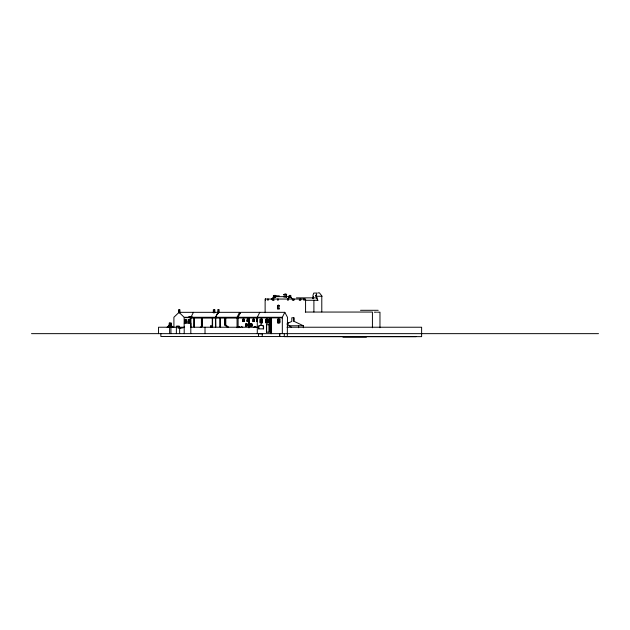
<?xml version="1.0" encoding="UTF-8"?>
<svg xmlns="http://www.w3.org/2000/svg" width="630" height="630" viewBox="0 0 630 630"><rect width="100%" height="100%" fill="white"/><g stroke="black" fill="none" stroke-linecap="round" stroke-linejoin="round"><path stroke-width="0.94" d="M243.526 321.568L243.597 320.473M243.534 320.3L243.605 319.19M316.221 295.242L316.977 293.06L313.764 293.06L313.008 295.242L313.008 298.589M218.051 312.393L215.562 317.268L218.051 312.33L218.421 313.063M219.098 312.409L219.098 309.574L217.807 309.574L217.807 312.764L218.697 312.33M179.101 309.779L179.101 312.724L178.613 312.724L178.613 309.779L179.928 309.779L179.928 312.724L179.518 312.33L239.518 312.33L237.053 317.268L190.803 317.268L190.803 318.063L237.053 318.063L237.053 327.702M257.292 317.268L259.773 312.33M238.108 317.268L240.629 312.33L284.815 312.33L282.327 317.268L237.975 317.268L237.975 317.985L257.812 317.985M190.929 317.268L193.426 312.33M292.588 299.36L290.131 296.659L274.688 296.659L272.577 299.431M272.255 299.431L274.042 297.084L274.515 297.313L274.011 297.313L274.011 295.407L275.735 295.407L275.735 297.084M272.743 299.652L275.011 296.659L275.507 297.313M287.39 299.415L290.131 296.659M287.54 299.652L289.485 297.084M213.342 312.724L213.751 312.33L214.861 312.724L214.861 309.779L213.342 309.779L213.342 312.724L214.035 312.724M167.084 327.23L170.061 324.537L173.037 327.23M200.238 327.419L201.513 326.387L201.513 318.063M200.647 327.545L202.088 326.387L202.088 318.063M271.309 299.392L273.357 297.746M271.396 299.392L273.546 297.636M271.506 299.478L273.404 297.636M237.667 327.285L238.959 326.364L240.258 327.285M253.654 327.285L255.032 326.364L256.418 327.285M287.619 323.379L291.816 321.387L291.816 317.764L294.139 317.764L294.139 321.387L303.377 325.773L303.377 327.742M184.456 327.23L179.652 328.135L179.652 333.648M181.928 327.954L183.85 327.592M260.088 333.648L262.482 333.632M318.016 292.856L319.426 292.856L322.095 296.25L315.74 296.25M315.551 295.242L316.512 295.242L316.449 298.589M279.271 295.832L273.357 295.832L273.436 297.746M315.74 296.053L316.512 296.053M290.808 297.021L291.666 298.581M289.635 297.313L289.162 297.313L289.162 295.407L290.808 295.407L290.808 297.313L290.304 297.313M296.423 297.864L317.331 297.864L317.331 300.266M274.168 300.124L272.302 300.124L272.302 299.045M292.288 300.124L294.123 300.124L294.123 299.045M299.226 300.124L300.833 300.124L300.833 299.045M305.054 300.266L318.126 300.266M279.444 308.905L277.452 308.905L277.452 306.251A1.055 0.78 -90 0 1 278.232 305.196A1.055 0.78 -90 0 1 279.003 306.251L279.003 308.905M360.502 310.299L378.205 310.299M305.298 312.055L372.425 312.055L372.425 327.757M374.362 312.189L376.527 312.189M377.457 312.189L379.969 312.189L379.969 327.734M179.928 312.724L179.44 312.724L179.44 309.779M192 316.504L189.071 316.504L189.079 317.268M189.071 316.827L191.859 316.827M190.331 317.268L184.141 317.268L179.022 312.33L173.904 317.268L173.904 327.23M190.236 317.646L184.141 317.646L184.22 333.648M244.243 319.19L242.739 319.19L242.739 320.3L244.243 320.3L244.243 319.19L244.18 320.3M252.882 319.19L254.52 319.19L254.457 320.3M256.441 319.19L257.316 319.19M184.866 319.906L186.456 319.906L186.456 321.182L184.866 321.182M187.968 319.906L189.559 319.906L189.559 321.19L187.968 321.19M247.015 320.292L248.425 320.292L248.425 319.19L247.015 319.19L247.078 320.292M254.52 320.3L252.882 320.3L252.945 319.19M257.316 320.3L256.441 320.3L256.505 319.19M244.243 320.473L242.739 320.473L242.739 321.568L244.243 321.568L244.243 320.473L244.18 321.568M256.441 320.481L257.316 320.481M184.866 321.394L186.456 321.394L186.456 322.662L184.866 322.662M187.968 321.379L189.559 321.379L189.559 322.662L187.968 322.662M247.015 321.568L248.425 321.568L248.425 320.465L247.015 320.465L247.078 321.568M252.882 321.568L254.52 321.568M257.316 321.568L256.441 321.568L256.505 320.481M184.22 323.135L190.811 323.135L190.811 333.648M247.18 323.922L245.605 323.922L245.605 325.001L247.18 325.001L247.118 323.922M250.527 323.922L251.968 323.922L251.968 325.001L250.527 325.001L250.59 323.922M247.18 325.159L245.605 325.159L245.605 326.245L247.18 326.245L247.118 325.159M250.527 325.167L251.968 325.167L251.968 326.245L250.527 326.245L250.59 325.167M289.178 325.773L303.377 325.773M210.452 326.088L211.585 326.088L211.53 327.041L210.452 327.041L210.452 326.088L210.499 327.041M168.903 327.23L158.54 327.23L158.54 333.648M170.257 327.23L176.991 327.23M178.904 327.23L184.637 327.23M190.811 327.23L257.371 327.23M287.004 327.23L421.62 327.23L421.62 336.641L284.28 336.641L284.28 333.648M180.968 328.135L178.006 328.135L178.006 326.151M31.5 333.648L598.5 333.648M258.19 333.727L262.261 333.727M342.94 337.144L366.416 337.144M313.417 296.391L313.157 298.667M241.353 326.364L242.644 327.285M286.91 324.001L291.351 327.206M228.556 327.08L225.603 324.93L225.603 318.063M227.863 327.545L224.855 325.214L224.855 318.063M214.444 312.33L214.861 312.724M284.815 312.33L287.477 317.268L287.296 336.641M239.518 312.33L240.069 313.433M218.019 312.33L218.421 313.134M416.044 336.641L160.855 336.483L160.855 333.648M321.788 296.25L321.788 311.897M316.583 296.25L316.583 298.659M313.898 300.266L313.898 311.968M305.574 312.055L305.574 299.045L265.128 299.045L265.128 312.685M304.195 299.045L304.195 300.124L303.731 300.124L303.731 299.045M299.998 299.045L299.998 300.124M298.604 325.773L298.604 327.742M293.604 317.764L293.604 321.387M293.21 299.045L293.21 300.124M289.485 295.407L289.485 297.313M288.422 299.045L288.422 300.124L287.461 300.124L287.461 299.045M286.477 294.612L286.477 297.439M286.422 294.438L284.224 294.438M286.209 294.123L284.484 294.123M285.729 294.123L285.729 297.439M284.146 294.612L284.146 297.439M282.327 333.648L282.327 317.859L257.127 317.859L257.127 317.268M282.169 317.268L282.169 317.859M279.846 333.648L279.775 336.483M279.681 319.213L279.681 320.867M279.681 321.198L279.681 322.851M279.562 333.648L279.625 336.483M278.862 319.213L278.862 320.867M278.862 321.198L278.862 322.851M278.397 319.213L278.397 320.867M278.397 321.198L278.397 322.851M278.247 299.045L278.247 300.124L277.515 300.124L277.515 299.045M277.893 308.905L277.893 306.251A1.055 0.78 -90 0 1 279.421 305.975M277.594 319.213L277.594 320.867M277.594 321.198L277.594 322.851M274.334 295.407L274.334 297.313M273.491 295.832L273.491 297.675M273.176 299.045L273.176 300.124M271.546 317.859L271.546 333.648M271.396 317.859L271.396 333.648M271.018 317.859L271.018 333.648M270.861 317.859L270.861 333.648M270.309 319.213L270.309 320.914M270.309 321.19L270.309 322.851M269.695 319.213L269.695 320.914M269.695 321.19L269.695 322.851M269.553 319.213L269.553 320.914M269.553 321.19L269.553 322.851M269.475 319.213L269.475 320.914M269.475 321.19L269.475 322.851M269.333 319.213L269.333 320.914M269.333 321.19L269.333 322.851M269.089 324.726L269.089 332.183M268.711 319.213L268.711 320.914M268.711 321.19L268.711 322.851M268.262 299.045L268.262 300.124L267.593 300.124L267.593 299.045M267.711 319.213L267.711 320.883M267.711 321.142L267.711 322.851M267.065 319.213L267.065 320.883M267.065 321.142L267.065 322.851M266.923 319.213L266.923 320.883M266.923 321.142L266.923 322.851M266.837 319.213L266.837 320.883M266.837 321.142L266.837 322.851M266.695 319.213L266.695 320.883M266.695 321.142L266.695 322.851M266.663 324.726L266.663 332.183M266.025 319.213L266.025 320.883M266.025 321.142L266.025 322.851M265.506 299.045L265.506 300.124L265.419 299.045M263.364 328.868L263.364 326.072L260.977 324.93L258.591 326.072L258.591 328.868L263.584 328.868L263.584 326.072L261.19 324.93L258.804 326.072L258.804 328.868M262.261 333.648L262.261 336.483M262.143 319.213L262.143 320.891M262.143 321.198L262.143 322.851M261.45 319.213L261.45 320.891M261.45 321.198L261.45 322.851M261.308 319.213L261.308 320.891M261.308 321.198L261.308 322.851M261.222 319.213L261.222 320.891M261.222 321.198L261.222 322.851M261.08 319.213L261.08 320.891M261.08 321.198L261.08 322.851M260.253 319.213L260.253 320.891M260.253 321.198L260.253 322.851M258.489 333.648L258.489 336.483M257.292 317.859L257.292 333.648M257.158 319.19L257.095 320.3M257.095 320.481L257.158 321.568M254.457 321.568L254.52 320.442L252.882 320.442L252.945 321.568M253.591 319.19L253.654 320.3M253.591 320.442L253.654 321.568M251.905 323.922L251.905 325.001M251.905 325.167L251.905 326.245M251.315 323.922L251.378 325.001M251.378 325.167L251.315 326.245M251.22 323.922L251.22 325.001M251.22 325.167L251.22 326.245M251.157 323.922L251.157 325.001M251.157 325.167L251.157 326.245M249.236 317.985L249.236 326.836M249.133 317.985L249.133 327.773M248.889 317.985L248.889 326.836M248.779 317.985L248.779 327.773M248.37 319.19L248.37 320.292M248.37 320.465L248.37 321.568M247.834 319.19L247.771 320.292M247.834 320.465L247.771 321.568M247.677 319.19L247.677 320.292M247.677 320.465L247.677 321.568M247.614 319.19L247.614 320.292M247.614 320.465L247.614 321.568M246.44 323.922L246.503 325.001M246.44 325.159L246.503 326.245M246.361 323.922L246.361 325.001M246.361 325.159L246.361 326.245M246.298 323.922L246.298 325.001M246.298 325.159L246.298 326.245M245.668 323.922L245.668 325.001M245.668 325.159L245.668 326.245M242.802 319.19L242.802 320.3M242.802 320.473L242.802 321.568M238.108 317.985L238.108 327.695M236.927 317.268L236.927 318.063M225.705 318.063L225.705 324.93M224.957 318.063L224.957 325.214M220.461 318.063L220.563 326.828M220.146 318.063L220.146 326.828M220.043 318.063L220.043 326.828M218.476 309.574L218.476 312.764M215.736 318.063L215.838 326.828M215.562 318.063L215.562 326.828M215.428 317.268L215.46 326.828M214.168 309.779L214.168 312.724M212.601 318.063L212.601 326.828M212.499 318.063L212.499 326.828M212.294 318.063L212.192 327.545M211.105 326.088L211.05 327.041M210.932 326.088L210.987 327.041M205.018 327.23L205.018 333.648M201.986 318.063L201.986 326.387M201.419 318.063L201.419 326.387M194.449 318.063L194.347 326.828M194.111 318.063L194.111 326.828M194.016 318.063L194.016 326.828M190.929 318.063L190.929 326.828M190.142 317.268L190.142 323.292M189.228 319.906L189.228 321.19M189.228 321.379L189.228 322.662M188.992 319.906L188.992 321.19M188.992 321.379L188.992 322.662M188.874 319.906L188.874 321.19M188.874 321.379L188.874 322.662M188.661 319.906L188.661 321.19M188.661 321.379L188.661 322.662M188.543 319.906L188.543 321.19M188.543 321.379L188.543 322.662M188.299 319.906L188.299 321.19M188.299 321.379L188.299 322.662M186.126 319.906L186.126 321.182M186.126 321.394L186.126 322.662M185.874 319.906L185.874 321.182M185.874 321.394L185.874 322.662M185.771 319.906L185.771 321.182M185.771 321.394L185.771 322.662M185.543 319.906L185.543 321.182M185.543 321.394L185.543 322.662M185.44 319.906L185.44 321.182M185.44 321.394L185.44 322.662M185.196 319.906L185.196 321.182M185.196 321.394L185.196 322.662M179.322 328.135L179.322 326.151L176.369 326.151L176.369 333.648M170.88 323.032L171.21 325.277L171.21 323.032L169.234 323.032L169.234 325.277L169.564 323.032M170.943 333.648L170.943 326.151L168.328 326.151L168.328 327.23M169.635 326.151L169.635 333.648M286.658 294.438L283.965 294.612L286.658 294.438M262.285 319.213L260.119 319.213L260.119 320.891L262.285 320.891L262.285 319.213M267.844 319.213L265.892 319.213L265.892 320.883L267.844 320.883L267.844 319.213M270.451 319.213L268.577 319.213L268.577 320.914L270.451 320.914L270.451 319.213M278.539 319.213L277.46 319.213L277.46 320.867L278.539 320.867L278.539 319.213M279.815 319.213L278.728 319.213L278.728 320.867L279.815 320.867L279.815 319.213M262.285 321.198L260.119 321.198L260.119 322.851L262.285 322.851L262.285 321.198M267.844 321.142L265.892 321.142L265.892 322.851L267.844 322.851L267.844 321.142M270.451 321.19L268.577 321.19L268.577 322.851L270.451 322.851L270.451 321.19M278.539 321.198L277.46 321.198L277.46 322.851L278.539 322.851L278.539 321.198M279.815 321.198L278.728 321.198L278.728 322.851L279.815 322.851L279.815 321.198M287.8 322.418L287.642 324.544L287.8 322.418M269.309 324.726L266.443 324.726L266.443 332.183L269.309 332.183L269.309 324.726M253.795 320.3L253.795 319.19L253.732 320.3M253.795 321.568L253.795 320.442L253.732 321.568M243.456 320.3L243.456 319.19L243.393 320.3M243.456 321.568L243.456 320.473L243.393 321.568"/></g></svg>
